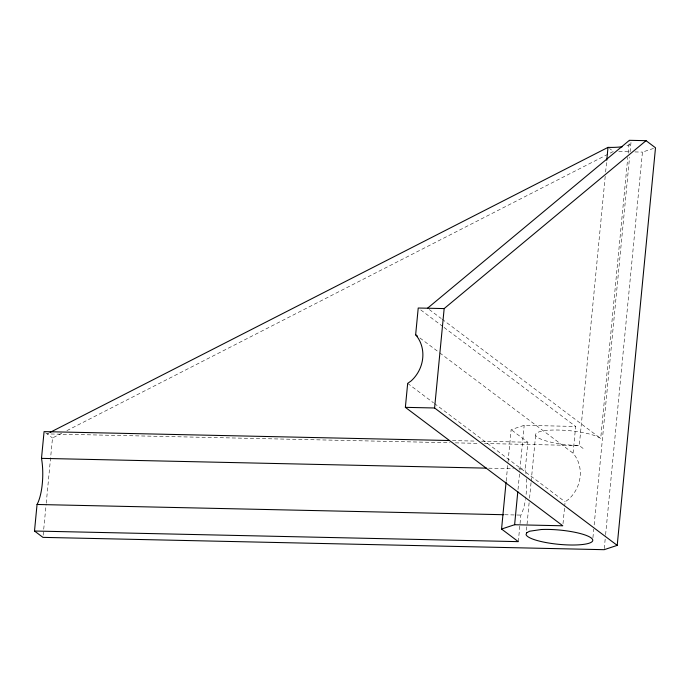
<?xml version="1.0" encoding="UTF-8"?>
<svg xmlns="http://www.w3.org/2000/svg" width="690" height="690" viewBox="0 0 690 690"><rect width="100%" height="100%" fill="white"/><g stroke="black" fill="none" stroke-linecap="round" stroke-linejoin="round"><path stroke-width="0.52" stroke-dasharray="3.45 2.59" d="M43.142 535.233L46.135 504.243M46.23 503.174L52.509 437.978L62.1 433.079M506.193 480.947L507.943 462.774M508.047 461.705L511.135 429.646L524.184 425.333L575.658 426.454L573.08 453.201A33.525 30.929 -53 0 1 568.646 499.31L565.11 501.828L564.705 505.994M518.009 489.46L519.76 471.287M519.863 470.218L524.184 425.333M518.311 541.641L520.864 515.094A33.525 10.773 -88.7 0 0 525.461 499.534M526.004 473.875A33.525 10.773 -88.7 0 0 525.306 468.984L527.885 442.247L511.135 429.646M526.47 530.248L529.144 502.458M529.558 498.189L531.102 482.155M531.205 481.085L535.63 435.123M563.005 523.701L564.61 507.038M605.208 176.347L579.289 445.576L584.706 449.656M605.622 172.052L606.657 161.331M484.484 443.498L579.289 445.576A33.525 7.141 5.5 0 1 537.225 437.115A33.525 7.141 5.5 0 1 558.633 430.043A33.525 7.141 5.5 0 1 600.697 438.504L627.762 157.475M628.167 153.18L629.409 140.312M592.926 537.752L593.754 529.178M594.159 524.892L629.556 157.303M630.073 151.938L631.005 142.295A33.525 7.141 5.5 0 1 624.683 146.306M604.268 548.619L605.501 535.759M605.604 534.69L642.442 152.093L653.49 148.445M49.016 432.923L47.093 433.898L450.009 442.747M66.895 430.629L613.419 151.455L609.546 148.548M618.792 151.576L629.547 151.809M634.921 151.929L642.442 152.093M452.45 440.591L476.16 441.108M481.551 441.229L527.885 442.247M455.4 442.859L479.102 443.385M488.667 468.182L513.455 468.726M518.837 468.846L525.306 468.984M504.7 514.74L520.864 515.094M429.24 309.508L441.238 318.538M442.1 319.185L600.697 438.504M420.805 309.957L443.178 326.784M444.032 327.431L575.658 426.454M419.951 337.997L438.883 352.236M439.737 352.883L573.08 453.201M407.678 383.39L433.484 402.805M434.346 403.452L565.11 501.828M45.583 432.759L52.509 437.978M526.418 478.851A33.525 10.773 -88.7 0 1 525.616 498.508"/><path stroke-width="1.03" d="M427.524 308.223L629.409 140.312L646.056 140.674L655.5 147.781L617.214 545.376L604.164 549.689L42.944 537.372L34.5 531.024L37.053 504.476A33.525 10.773 -88.7 0 0 41.495 458.367L44.074 431.621L449.225 440.513M506.089 482.017L501.561 529.04L514.619 524.728L562.798 525.789L405.366 407.341L407.678 383.39L411.214 380.871A33.525 30.929 -53 0 0 415.647 334.762L418.226 308.016L444.162 308.585L646.056 140.674M617.214 545.376L434.596 407.988L444.162 308.585M514.619 524.728L517.811 491.599M606.76 160.253L608.002 147.384A33.525 7.141 5.5 0 0 622.484 146.685M49.973 432.432L608.002 147.384M405.366 407.341L434.596 407.988M41.495 458.367L486.519 468.139M37.053 504.476L503.622 514.714M34.5 531.024L518.311 541.641L501.561 529.04M415.647 334.762L417.372 336.056M526.737 532.723L526.056 534.526A33.525 7.141 5.5 0 0 566.913 544.893A33.525 7.141 5.5 0 0 590.105 537.225A33.525 7.141 5.5 0 0 541.202 529.523L529.644 531.222L526.737 532.723"/></g></svg>
